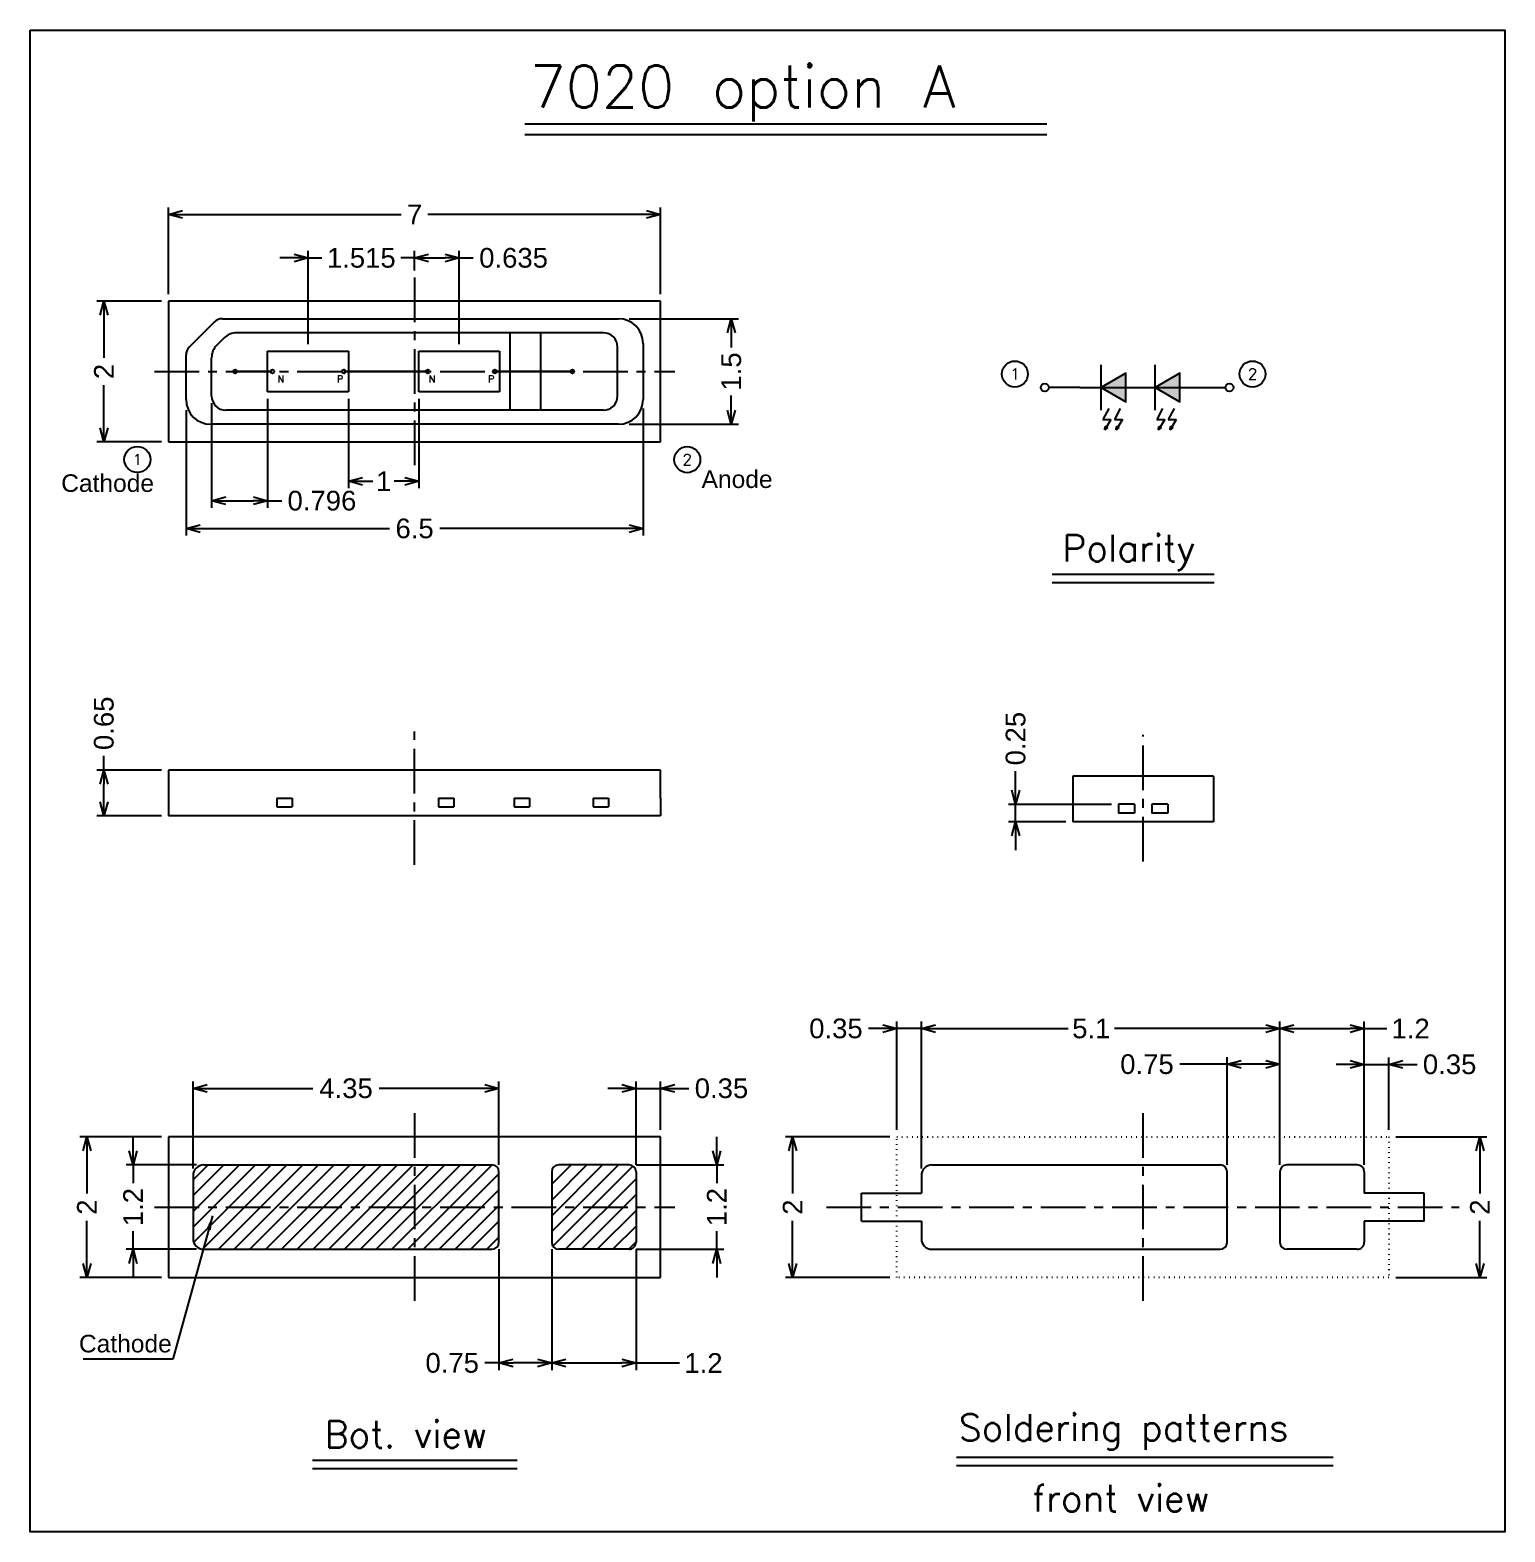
# Model space of a CAD drawing. Header units: millimetres. Extents: x -992 to 1678, y 98 to 1000.
# Drawn here: x -940.9 to -731.1, y 98.3 to 311.9 of the extents above; entities that cross this region are included whole.
import ezdxf
from ezdxf.enums import TextEntityAlignment as Align

# ---------------------------------------------------------------- set-up
doc = ezdxf.new("R2010")
doc.units = ezdxf.units.MM
doc.header["$PDMODE"] = 3
doc.header["$PDSIZE"] = -1
doc.linetypes.add('CENTER', pattern=[10.16, 6.35, -1.27, 1.27, -1.27])
doc.linetypes.add('DOT2', pattern=[0.125, 0, -0.125])
doc.layers.get('DEFPOINTS').update_dxf_attribs({"color": 10})
doc.layers.add('CEN', color=8, linetype='CENTER')
doc.layers.add('DIM', color=7, linetype='Continuous')
doc.styles.add('SIMPLEX', font='simplex')
doc.styles.get("Standard").update_dxf_attribs({"font": 'txt.shx', "bigfont": 'chineset.shx'})
doc.styles.add('STYLE3', font='arial.ttf')
doc.dimstyles.new('ISO-25', dxfattribs={"dimtxt": 2.5, "dimasz": 2.5, "dimexe": 1.25, "dimexo": 0.625, "dimtad": 1, "dimtxsty": 'Standard', "dimcen": 2.5, "dimadec": 0, "dimazin": 0, "dimtfac": 1, "dimtmove": 0, "dimatfit": 3, "dimfxl": 0, "dimarcsym": 0})

# ---------------------------------------------------------------- blocks, each defined once
blk = doc.blocks.new('_OPEN30')
at = {"color": 0, "linetype": 'ByBlock'}
for p, q in [((-1, 0.27), (0, 0)), ((0, 0), (-1, -0.27)), ((0, 0), (-1, 0))]:
    blk.add_line(p, q, dxfattribs=at)
blk = doc.blocks.new('*D64')
at = {"layer": 'DEFPOINTS', "color": 0}
for p in [(-851.2, 285.71), (-921.2, 273.37), (-851.2, 273.37)]:
    blk.add_point(p, dxfattribs=at)
at = {"layer": 'DIM', "color": 0, "lineweight": -2}
for p, q in [((-921.2, 274.37), (-921.2, 286.71)), ((-851.2, 274.37), (-851.2, 286.71)), ((-919.2, 285.71), (-888.11, 285.71)), ((-853.2, 285.71), (-884.3, 285.71))]:
    blk.add_line(p, q, dxfattribs=at)
at = {"layer": 'DIM', "color": 0, "lineweight": -2, "xscale": 2, "yscale": 2, "zscale": 2, "rotation": 180}
blk.add_blockref('_OPEN30', (-921.2, 285.71), dxfattribs=at)
at = {"layer": 'DIM', "color": 0, "lineweight": -2, "xscale": 2, "yscale": 2, "zscale": 2}
blk.add_blockref('_OPEN30', (-851.2, 285.71), dxfattribs=at)
at = {"layer": 'DIM', "color": 0, "insert": (-886.2, 285.71), "char_height": 2.8, "attachment_point": 5, "style": 'STYLE3'}
blk.add_mtext('7', dxfattribs=at)
blk = doc.blocks.new('*D65')
at = {"layer": 'DEFPOINTS', "color": 0}
for p in [(-856.7, 270.87), (-856.7, 255.87), (-841.15, 255.87)]:
    blk.add_point(p, dxfattribs=at)
at = {"layer": 'DIM', "color": 0, "lineweight": -2}
for p, q in [((-855.7, 270.87), (-840.15, 270.87)), ((-841.15, 268.87), (-841.15, 266.8)), ((-841.15, 257.87), (-841.15, 259.94)), ((-855.7, 255.87), (-840.15, 255.87))]:
    blk.add_line(p, q, dxfattribs=at)
at = {"layer": 'DIM', "color": 0, "lineweight": -2, "xscale": 2, "yscale": 2, "zscale": 2}
for p, rotation in [((-841.15, 270.87), 90), ((-841.15, 255.87), 270)]:
    blk.add_blockref('_OPEN30', p, dxfattribs=dict(at, rotation=rotation))
at = {"layer": 'DIM', "color": 0, "insert": (-841.15, 263.37), "char_height": 2.8, "attachment_point": 5, "rotation": 90, "style": 'STYLE3'}
blk.add_mtext('1.5', dxfattribs=at)
blk = doc.blocks.new('*D66')
at = {"layer": 'DEFPOINTS', "color": 0}
for p in [(-921.2, 273.37), (-930.39, 253.37), (-921.2, 253.37)]:
    blk.add_point(p, dxfattribs=at)
at = {"layer": 'DIM', "color": 0, "lineweight": -2}
for p, q in [((-922.2, 273.37), (-931.39, 273.37)), ((-930.39, 271.37), (-930.39, 265.3)), ((-930.39, 255.37), (-930.39, 261.44)), ((-922.2, 253.37), (-931.39, 253.37))]:
    blk.add_line(p, q, dxfattribs=at)
at = {"layer": 'DIM', "color": 0, "lineweight": -2, "xscale": 2, "yscale": 2, "zscale": 2}
for p, rotation in [((-930.39, 273.37), 90), ((-930.39, 253.37), 270)]:
    blk.add_blockref('_OPEN30', p, dxfattribs=dict(at, rotation=rotation))
at = {"layer": 'DIM', "color": 0, "insert": (-930.39, 263.37), "char_height": 2.8, "attachment_point": 5, "rotation": 90, "style": 'STYLE3'}
blk.add_mtext('2', dxfattribs=at)
blk = doc.blocks.new('*D67')
at = {"layer": 'DEFPOINTS', "color": 0}
for p in [(-918.7, 258.87), (-853.7, 259.12), (-853.7, 241.03)]:
    blk.add_point(p, dxfattribs=at)
at = {"layer": 'DIM', "color": 0, "lineweight": -2}
for p, q in [((-918.7, 257.87), (-918.7, 240.03)), ((-853.7, 258.12), (-853.7, 240.03)), ((-916.7, 241.03), (-889.77, 241.03)), ((-855.7, 241.03), (-882.63, 241.03))]:
    blk.add_line(p, q, dxfattribs=at)
at = {"layer": 'DIM', "color": 0, "lineweight": -2, "xscale": 2, "yscale": 2, "zscale": 2, "rotation": 180}
blk.add_blockref('_OPEN30', (-918.7, 241.03), dxfattribs=at)
at = {"layer": 'DIM', "color": 0, "lineweight": -2, "xscale": 2, "yscale": 2, "zscale": 2}
blk.add_blockref('_OPEN30', (-853.7, 241.03), dxfattribs=at)
at = {"layer": 'DIM', "color": 0, "insert": (-886.2, 241.03), "char_height": 2.8, "attachment_point": 5, "style": 'STYLE3'}
blk.add_mtext('6.5', dxfattribs=at)
blk = doc.blocks.new('*D68')
at = {"layer": 'DEFPOINTS', "color": 0}
for p in [(-930.39, 206.68), (-921.2, 206.68), (-921.2, 200.18)]:
    blk.add_point(p, dxfattribs=at)
at = {"layer": 'DIM', "color": 0, "lineweight": -2}
for p, q in [((-930.39, 206.68), (-930.39, 208.68)), ((-922.2, 206.68), (-931.39, 206.68)), ((-930.39, 202.18), (-930.39, 204.68)), ((-922.2, 200.18), (-931.39, 200.18))]:
    blk.add_line(p, q, dxfattribs=at)
at = {"layer": 'DIM', "color": 0, "lineweight": -2, "xscale": 2, "yscale": 2, "zscale": 2}
for p, rotation in [((-930.39, 206.68), 90), ((-930.39, 200.18), 270)]:
    blk.add_blockref('_OPEN30', p, dxfattribs=dict(at, rotation=rotation))
at = {"layer": 'DIM', "color": 0, "insert": (-930.39, 213.33), "char_height": 2.8, "attachment_point": 5, "rotation": 90, "style": 'STYLE3'}
blk.add_mtext('0.65', dxfattribs=at)
blk = doc.blocks.new('*D69')
at = {"layer": 'DEFPOINTS', "color": 0}
for p in [(-921.2, 154.51), (-932.81, 134.51), (-921.2, 134.51)]:
    blk.add_point(p, dxfattribs=at)
at = {"layer": 'DIM', "color": 0, "lineweight": -2}
for p, q in [((-922.2, 154.51), (-933.81, 154.51)), ((-932.81, 152.51), (-932.81, 146.44)), ((-932.81, 136.51), (-932.81, 142.58)), ((-922.2, 134.51), (-933.81, 134.51))]:
    blk.add_line(p, q, dxfattribs=at)
at = {"layer": 'DIM', "color": 0, "lineweight": -2, "xscale": 2, "yscale": 2, "zscale": 2}
for p, rotation in [((-932.81, 154.51), 90), ((-932.81, 134.51), 270)]:
    blk.add_blockref('_OPEN30', p, dxfattribs=dict(at, rotation=rotation))
at = {"layer": 'DIM', "color": 0, "insert": (-932.81, 144.51), "char_height": 2.8, "attachment_point": 5, "rotation": 90, "style": 'STYLE3'}
blk.add_mtext('2', dxfattribs=at)
blk = doc.blocks.new('*D70')
at = {"layer": 'DEFPOINTS', "color": 0}
for p in [(-866.7, 139.51), (-854.7, 139.51), (-854.7, 122.34)]:
    blk.add_point(p, dxfattribs=at)
at = {"layer": 'DIM', "color": 0, "lineweight": -2}
for p, q in [((-866.7, 138.51), (-866.7, 121.34)), ((-854.7, 138.51), (-854.7, 121.34)), ((-864.7, 122.34), (-856.7, 122.34)), ((-854.7, 122.34), (-848.51, 122.34))]:
    blk.add_line(p, q, dxfattribs=at)
at = {"layer": 'DIM', "color": 0, "lineweight": -2, "xscale": 2, "yscale": 2, "zscale": 2, "rotation": 180}
blk.add_blockref('_OPEN30', (-866.7, 122.34), dxfattribs=at)
at = {"layer": 'DIM', "color": 0, "lineweight": -2, "xscale": 2, "yscale": 2, "zscale": 2}
blk.add_blockref('_OPEN30', (-854.7, 122.34), dxfattribs=at)
at = {"layer": 'DIM', "color": 0, "insert": (-845.11, 122.34), "char_height": 2.8, "attachment_point": 5, "style": 'STYLE3'}
blk.add_mtext('1.2', dxfattribs=at)
blk = doc.blocks.new('*D71')
at = {"layer": 'DEFPOINTS', "color": 0}
for p in [(-874.2, 139.51), (-866.7, 139.51), (-874.2, 122.34)]:
    blk.add_point(p, dxfattribs=at)
at = {"layer": 'DIM', "color": 0, "lineweight": -2}
for p, q in [((-874.2, 138.51), (-874.2, 121.34)), ((-866.7, 138.51), (-866.7, 121.34)), ((-874.2, 122.34), (-876.2, 122.34)), ((-868.7, 122.34), (-872.2, 122.34))]:
    blk.add_line(p, q, dxfattribs=at)
at = {"layer": 'DIM', "color": 0, "lineweight": -2, "xscale": 2, "yscale": 2, "zscale": 2, "rotation": 180}
blk.add_blockref('_OPEN30', (-874.2, 122.34), dxfattribs=at)
at = {"layer": 'DIM', "color": 0, "lineweight": -2, "xscale": 2, "yscale": 2, "zscale": 2}
blk.add_blockref('_OPEN30', (-866.7, 122.34), dxfattribs=at)
at = {"layer": 'DIM', "color": 0, "insert": (-880.85, 122.34), "char_height": 2.8, "attachment_point": 5, "style": 'STYLE3'}
blk.add_mtext('0.75', dxfattribs=at)
blk = doc.blocks.new('*D72')
at = {"layer": 'DEFPOINTS', "color": 0}
for p in [(-817.62, 154.51), (-832.43, 134.51), (-817.62, 134.51)]:
    blk.add_point(p, dxfattribs=at)
at = {"layer": 'DIM', "color": 0, "lineweight": -2}
for p, q in [((-818.62, 154.51), (-833.43, 154.51)), ((-832.43, 152.51), (-832.43, 146.44)), ((-832.43, 136.51), (-832.43, 142.58)), ((-818.62, 134.51), (-833.43, 134.51))]:
    blk.add_line(p, q, dxfattribs=at)
at = {"layer": 'DIM', "color": 0, "lineweight": -2, "xscale": 2, "yscale": 2, "zscale": 2}
for p, rotation in [((-832.43, 154.51), 90), ((-832.43, 134.51), 270)]:
    blk.add_blockref('_OPEN30', p, dxfattribs=dict(at, rotation=rotation))
at = {"layer": 'DIM', "color": 0, "insert": (-832.43, 144.51), "char_height": 2.8, "attachment_point": 5, "rotation": 90, "style": 'STYLE3'}
blk.add_mtext('2', dxfattribs=at)
blk = doc.blocks.new('*D73')
at = {"layer": 'DEFPOINTS', "color": 0}
for p in [(-814.12, 169.91), (-814.12, 149.01), (-763.12, 149.51)]:
    blk.add_point(p, dxfattribs=at)
at = {"layer": 'DIM', "color": 0, "lineweight": -2}
for p, q in [((-814.12, 150.01), (-814.12, 170.91)), ((-763.12, 150.51), (-763.12, 170.91)), ((-812.12, 169.91), (-793.23, 169.91)), ((-765.12, 169.91), (-786.67, 169.91))]:
    blk.add_line(p, q, dxfattribs=at)
at = {"layer": 'DIM', "color": 0, "lineweight": -2, "xscale": 2, "yscale": 2, "zscale": 2, "rotation": 180}
blk.add_blockref('_OPEN30', (-814.12, 169.91), dxfattribs=at)
at = {"layer": 'DIM', "color": 0, "lineweight": -2, "xscale": 2, "yscale": 2, "zscale": 2}
blk.add_blockref('_OPEN30', (-763.12, 169.91), dxfattribs=at)
at = {"layer": 'DIM', "color": 0, "insert": (-789.95, 169.91), "char_height": 2.8, "attachment_point": 5, "style": 'STYLE3'}
blk.add_mtext('5.1', dxfattribs=at)
blk = doc.blocks.new('*D74')
at = {"layer": 'DEFPOINTS', "color": 0}
for p in [(-817.62, 169.91), (-817.62, 154.51), (-814.12, 149.01)]:
    blk.add_point(p, dxfattribs=at)
at = {"layer": 'DIM', "color": 0, "lineweight": -2}
for p, q in [((-817.62, 155.51), (-817.62, 170.91)), ((-814.12, 150.01), (-814.12, 170.91)), ((-819.62, 169.91), (-821.62, 169.91)), ((-814.12, 169.91), (-817.62, 169.91)), ((-812.12, 169.91), (-810.12, 169.91))]:
    blk.add_line(p, q, dxfattribs=at)
at = {"layer": 'DIM', "color": 0, "lineweight": -2, "xscale": 2, "yscale": 2, "zscale": 2}
blk.add_blockref('_OPEN30', (-817.62, 169.91), dxfattribs=at)
at = {"layer": 'DIM', "color": 0, "lineweight": -2, "xscale": 2, "yscale": 2, "zscale": 2, "rotation": 180}
blk.add_blockref('_OPEN30', (-814.12, 169.91), dxfattribs=at)
at = {"layer": 'DIM', "color": 0, "insert": (-826.27, 169.91), "char_height": 2.8, "attachment_point": 5, "style": 'STYLE3'}
blk.add_mtext('0.35', dxfattribs=at)
blk = doc.blocks.new('*D75')
at = {"layer": 'DEFPOINTS', "color": 0}
for p in [(-747.62, 164.81), (-747.62, 154.51), (-751.12, 149.51)]:
    blk.add_point(p, dxfattribs=at)
at = {"layer": 'DIM', "color": 0, "lineweight": -2}
for p, q in [((-753.12, 164.81), (-755.12, 164.81)), ((-751.12, 150.51), (-751.12, 165.81)), ((-751.12, 164.81), (-747.62, 164.81)), ((-747.62, 155.51), (-747.62, 165.81)), ((-745.62, 164.81), (-743.62, 164.81))]:
    blk.add_line(p, q, dxfattribs=at)
at = {"layer": 'DIM', "color": 0, "lineweight": -2, "xscale": 2, "yscale": 2, "zscale": 2}
blk.add_blockref('_OPEN30', (-751.12, 164.81), dxfattribs=at)
at = {"layer": 'DIM', "color": 0, "lineweight": -2, "xscale": 2, "yscale": 2, "zscale": 2, "rotation": 180}
blk.add_blockref('_OPEN30', (-747.62, 164.81), dxfattribs=at)
at = {"layer": 'DIM', "color": 0, "insert": (-738.98, 164.81), "char_height": 2.8, "attachment_point": 5, "style": 'STYLE3'}
blk.add_mtext('0.35', dxfattribs=at)
blk = doc.blocks.new('*D76')
at = {"layer": 'DEFPOINTS', "color": 0}
for p in [(-747.62, 154.51), (-734.68, 154.51), (-747.62, 134.51)]:
    blk.add_point(p, dxfattribs=at)
at = {"layer": 'DIM', "color": 0, "lineweight": -2}
for p, q in [((-746.62, 154.51), (-733.68, 154.51)), ((-734.68, 152.51), (-734.68, 146.44)), ((-734.68, 136.51), (-734.68, 142.58)), ((-746.62, 134.51), (-733.68, 134.51))]:
    blk.add_line(p, q, dxfattribs=at)
at = {"layer": 'DIM', "color": 0, "lineweight": -2, "xscale": 2, "yscale": 2, "zscale": 2}
for p, rotation in [((-734.68, 154.51), 90), ((-734.68, 134.51), 270)]:
    blk.add_blockref('_OPEN30', p, dxfattribs=dict(at, rotation=rotation))
at = {"layer": 'DIM', "color": 0, "insert": (-734.68, 144.51), "char_height": 2.8, "attachment_point": 5, "rotation": 90, "style": 'STYLE3'}
blk.add_mtext('2', dxfattribs=at)
blk = doc.blocks.new('*D77')
at = {"layer": 'DEFPOINTS', "color": 0}
for p in [(-770.62, 164.83), (-770.62, 149.51), (-763.12, 149.51)]:
    blk.add_point(p, dxfattribs=at)
at = {"layer": 'DIM', "color": 0, "lineweight": -2}
for p, q in [((-770.62, 164.83), (-777.38, 164.83)), ((-770.62, 150.51), (-770.62, 165.83)), ((-765.12, 164.83), (-768.62, 164.83)), ((-763.12, 150.51), (-763.12, 165.83))]:
    blk.add_line(p, q, dxfattribs=at)
at = {"layer": 'DIM', "color": 0, "lineweight": -2, "xscale": 2, "yscale": 2, "zscale": 2, "rotation": 180}
blk.add_blockref('_OPEN30', (-770.62, 164.83), dxfattribs=at)
at = {"layer": 'DIM', "color": 0, "lineweight": -2, "xscale": 2, "yscale": 2, "zscale": 2}
blk.add_blockref('_OPEN30', (-763.12, 164.83), dxfattribs=at)
at = {"layer": 'DIM', "color": 0, "insert": (-782.03, 164.83), "char_height": 2.8, "attachment_point": 5, "style": 'STYLE3'}
blk.add_mtext('0.75', dxfattribs=at)
blk = doc.blocks.new('*D78')
at = {"layer": 'DEFPOINTS', "color": 0}
for p in [(-763.12, 169.91), (-763.12, 149.51), (-751.12, 149.51)]:
    blk.add_point(p, dxfattribs=at)
at = {"layer": 'DIM', "color": 0, "lineweight": -2}
for p, q in [((-763.12, 150.51), (-763.12, 170.91)), ((-751.12, 150.51), (-751.12, 170.91)), ((-761.12, 169.91), (-753.12, 169.91)), ((-751.12, 169.91), (-747.93, 169.91))]:
    blk.add_line(p, q, dxfattribs=at)
at = {"layer": 'DIM', "color": 0, "lineweight": -2, "xscale": 2, "yscale": 2, "zscale": 2, "rotation": 180}
blk.add_blockref('_OPEN30', (-763.12, 169.91), dxfattribs=at)
at = {"layer": 'DIM', "color": 0, "lineweight": -2, "xscale": 2, "yscale": 2, "zscale": 2}
blk.add_blockref('_OPEN30', (-751.12, 169.91), dxfattribs=at)
at = {"layer": 'DIM', "color": 0, "insert": (-744.53, 169.91), "char_height": 2.8, "attachment_point": 5, "style": 'STYLE3'}
blk.add_mtext('1.2', dxfattribs=at)
blk = doc.blocks.new('*D82')
at = {"layer": 'DEFPOINTS', "color": 0}
for p in [(-851.2, 161.4), (-851.2, 154.51), (-854.7, 149.51)]:
    blk.add_point(p, dxfattribs=at)
at = {"layer": 'DIM', "color": 0, "lineweight": -2}
for p, q in [((-854.7, 150.51), (-854.7, 162.4)), ((-851.2, 155.51), (-851.2, 162.4)), ((-856.7, 161.4), (-858.7, 161.4)), ((-854.7, 161.4), (-851.2, 161.4)), ((-849.2, 161.4), (-847.2, 161.4))]:
    blk.add_line(p, q, dxfattribs=at)
at = {"layer": 'DIM', "color": 0, "lineweight": -2, "xscale": 2, "yscale": 2, "zscale": 2}
blk.add_blockref('_OPEN30', (-854.7, 161.4), dxfattribs=at)
at = {"layer": 'DIM', "color": 0, "lineweight": -2, "xscale": 2, "yscale": 2, "zscale": 2, "rotation": 180}
blk.add_blockref('_OPEN30', (-851.2, 161.4), dxfattribs=at)
at = {"layer": 'DIM', "color": 0, "insert": (-842.55, 161.4), "char_height": 2.8, "attachment_point": 5, "style": 'STYLE3'}
blk.add_mtext('0.35', dxfattribs=at)
blk = doc.blocks.new('*D83')
at = {"layer": 'DEFPOINTS', "color": 0}
for p in [(-917.7, 161.4), (-917.7, 149.01), (-874.2, 149.51)]:
    blk.add_point(p, dxfattribs=at)
at = {"layer": 'DIM', "color": 0, "lineweight": -2}
for p, q in [((-917.7, 150.01), (-917.7, 162.4)), ((-874.2, 150.51), (-874.2, 162.4)), ((-915.7, 161.4), (-900.66, 161.4)), ((-876.2, 161.4), (-891.25, 161.4))]:
    blk.add_line(p, q, dxfattribs=at)
at = {"layer": 'DIM', "color": 0, "lineweight": -2, "xscale": 2, "yscale": 2, "zscale": 2, "rotation": 180}
blk.add_blockref('_OPEN30', (-917.7, 161.4), dxfattribs=at)
at = {"layer": 'DIM', "color": 0, "lineweight": -2, "xscale": 2, "yscale": 2, "zscale": 2}
blk.add_blockref('_OPEN30', (-874.2, 161.4), dxfattribs=at)
at = {"layer": 'DIM', "color": 0, "insert": (-895.95, 161.4), "char_height": 2.8, "attachment_point": 5, "style": 'STYLE3'}
blk.add_mtext('4.35', dxfattribs=at)
blk = doc.blocks.new('*D84')
at = {"layer": 'DEFPOINTS', "color": 0}
for p in [(-916.2, 150.51), (-926.24, 138.51), (-916.2, 138.51)]:
    blk.add_point(p, dxfattribs=at)
at = {"layer": 'DIM', "color": 0, "lineweight": -2}
for p, q in [((-926.24, 152.51), (-926.24, 154.51)), ((-917.2, 150.51), (-927.24, 150.51)), ((-926.24, 150.51), (-926.24, 147.91)), ((-926.24, 138.51), (-926.24, 141.11)), ((-917.2, 138.51), (-927.24, 138.51)), ((-926.24, 136.51), (-926.24, 134.51))]:
    blk.add_line(p, q, dxfattribs=at)
at = {"layer": 'DIM', "color": 0, "lineweight": -2, "xscale": 2, "yscale": 2, "zscale": 2}
for p, rotation in [((-926.24, 150.51), 270), ((-926.24, 138.51), 90)]:
    blk.add_blockref('_OPEN30', p, dxfattribs=dict(at, rotation=rotation))
at = {"layer": 'DIM', "color": 0, "insert": (-926.24, 144.51), "char_height": 2.8, "attachment_point": 5, "rotation": 90, "style": 'STYLE3'}
blk.add_mtext('1.2', dxfattribs=at)
blk = doc.blocks.new('*D85')
at = {"layer": 'DEFPOINTS', "color": 0}
for p in [(-855.7, 150.51), (-855.7, 138.51), (-843.22, 138.51)]:
    blk.add_point(p, dxfattribs=at)
at = {"layer": 'DIM', "color": 0, "lineweight": -2}
for p, q in [((-843.22, 152.51), (-843.22, 154.51)), ((-854.7, 150.51), (-842.22, 150.51)), ((-843.22, 150.51), (-843.22, 147.91)), ((-843.22, 138.51), (-843.22, 141.11)), ((-854.7, 138.51), (-842.22, 138.51)), ((-843.22, 136.51), (-843.22, 134.51))]:
    blk.add_line(p, q, dxfattribs=at)
at = {"layer": 'DIM', "color": 0, "lineweight": -2, "xscale": 2, "yscale": 2, "zscale": 2}
for p, rotation in [((-843.22, 150.51), 270), ((-843.22, 138.51), 90)]:
    blk.add_blockref('_OPEN30', p, dxfattribs=dict(at, rotation=rotation))
at = {"layer": 'DIM', "color": 0, "insert": (-843.22, 144.51), "char_height": 2.8, "attachment_point": 5, "rotation": 90, "style": 'STYLE3'}
blk.add_mtext('1.2', dxfattribs=at)
blk = doc.blocks.new('*D79')
at = {"layer": 'DEFPOINTS', "color": 0}
for p in [(-895.6, 260.47), (-885.6, 260.47), (-885.6, 247.76)]:
    blk.add_point(p, dxfattribs=at)
at = {"layer": 'DIM', "color": 0, "lineweight": -2}
for p, q in [((-895.6, 259.47), (-895.6, 246.76)), ((-885.6, 259.47), (-885.6, 246.76)), ((-893.6, 247.76), (-892.12, 247.76)), ((-887.6, 247.76), (-889.09, 247.76))]:
    blk.add_line(p, q, dxfattribs=at)
at = {"layer": 'DIM', "color": 0, "lineweight": -2, "xscale": 2, "yscale": 2, "zscale": 2, "rotation": 180}
blk.add_blockref('_OPEN30', (-895.6, 247.76), dxfattribs=at)
at = {"layer": 'DIM', "color": 0, "lineweight": -2, "xscale": 2, "yscale": 2, "zscale": 2}
blk.add_blockref('_OPEN30', (-885.6, 247.76), dxfattribs=at)
at = {"layer": 'DIM', "color": 0, "insert": (-890.6, 247.76), "char_height": 2.8, "attachment_point": 5, "style": 'STYLE3'}
blk.add_mtext('1', dxfattribs=at)
blk = doc.blocks.new('*D80')
at = {"layer": 'DEFPOINTS', "color": 0}
for p in [(-879.85, 279.52), (-886.2, 276.72), (-879.85, 266.27)]:
    blk.add_point(p, dxfattribs=at)
at = {"layer": 'DIM', "color": 0, "lineweight": -2}
for p, q in [((-886.2, 277.72), (-886.2, 280.52)), ((-879.85, 267.27), (-879.85, 280.52)), ((-884.2, 279.52), (-881.85, 279.52)), ((-879.85, 279.52), (-877.85, 279.52))]:
    blk.add_line(p, q, dxfattribs=at)
at = {"layer": 'DIM', "color": 0, "lineweight": -2, "xscale": 2, "yscale": 2, "zscale": 2, "rotation": 180}
blk.add_blockref('_OPEN30', (-886.2, 279.52), dxfattribs=at)
at = {"layer": 'DIM', "color": 0, "lineweight": -2, "xscale": 2, "yscale": 2, "zscale": 2}
blk.add_blockref('_OPEN30', (-879.85, 279.52), dxfattribs=at)
at = {"layer": 'DIM', "color": 0, "insert": (-872.12, 279.52), "char_height": 2.8, "attachment_point": 5, "style": 'STYLE3'}
blk.add_mtext('0.635', dxfattribs=at)
blk = doc.blocks.new('*D81')
at = {"layer": 'DEFPOINTS', "color": 0}
for p in [(-901.35, 279.52), (-886.2, 276.72), (-901.35, 266.27)]:
    blk.add_point(p, dxfattribs=at)
at = {"layer": 'DIM', "color": 0, "lineweight": -2}
for p, q in [((-901.35, 267.27), (-901.35, 280.52)), ((-886.2, 277.72), (-886.2, 280.52)), ((-903.35, 279.52), (-905.35, 279.52)), ((-901.35, 279.52), (-899.38, 279.52)), ((-886.2, 279.52), (-888.17, 279.52)), ((-884.2, 279.52), (-882.2, 279.52))]:
    blk.add_line(p, q, dxfattribs=at)
at = {"layer": 'DIM', "color": 0, "lineweight": -2, "xscale": 2, "yscale": 2, "zscale": 2}
blk.add_blockref('_OPEN30', (-901.35, 279.52), dxfattribs=at)
at = {"layer": 'DIM', "color": 0, "lineweight": -2, "xscale": 2, "yscale": 2, "zscale": 2, "rotation": 180}
blk.add_blockref('_OPEN30', (-886.2, 279.52), dxfattribs=at)
at = {"layer": 'DIM', "color": 0, "insert": (-893.78, 279.52), "char_height": 2.8, "attachment_point": 5, "style": 'STYLE3'}
blk.add_mtext('1.515', dxfattribs=at)
blk = doc.blocks.new('*D63')
at = {"layer": 'DEFPOINTS', "color": 0}
for p in [(-786.07, 201.8), (-800.71, 199.3), (-792.57, 199.3)]:
    blk.add_point(p, dxfattribs=at)
at = {"layer": 'DIM', "color": 0, "lineweight": -2}
for p, q in [((-800.71, 203.8), (-800.71, 206.51)), ((-787.07, 201.8), (-801.71, 201.8)), ((-800.71, 199.3), (-800.71, 201.8)), ((-793.57, 199.3), (-801.71, 199.3)), ((-800.71, 197.3), (-800.71, 195.3))]:
    blk.add_line(p, q, dxfattribs=at)
at = {"layer": 'DIM', "color": 0, "lineweight": -2, "xscale": 2, "yscale": 2, "zscale": 2}
for p, rotation in [((-800.71, 201.8), 270), ((-800.71, 199.3), 90)]:
    blk.add_blockref('_OPEN30', p, dxfattribs=dict(at, rotation=rotation))
at = {"layer": 'DIM', "color": 0, "insert": (-800.71, 211.15), "char_height": 2.8, "attachment_point": 5, "rotation": 90, "style": 'STYLE3'}
blk.add_mtext('0.25', dxfattribs=at)
blk = doc.blocks.new('*D97')
at = {"layer": 'DEFPOINTS', "color": 0}
for p in [(-915.07, 259.87), (-907.1, 260.47), (-907.1, 244.98)]:
    blk.add_point(p, dxfattribs=at)
at = {"layer": 'DIM', "color": 0, "lineweight": -2}
for p, q in [((-915.07, 258.87), (-915.07, 243.98)), ((-907.1, 259.47), (-907.1, 243.98)), ((-913.07, 244.98), (-909.1, 244.98)), ((-907.1, 244.98), (-905.1, 244.98))]:
    blk.add_line(p, q, dxfattribs=at)
at = {"layer": 'DIM', "color": 0, "lineweight": -2, "xscale": 2, "yscale": 2, "zscale": 2, "rotation": 180}
blk.add_blockref('_OPEN30', (-915.07, 244.98), dxfattribs=at)
at = {"layer": 'DIM', "color": 0, "lineweight": -2, "xscale": 2, "yscale": 2, "zscale": 2}
blk.add_blockref('_OPEN30', (-907.1, 244.98), dxfattribs=at)
at = {"layer": 'DIM', "color": 0, "insert": (-899.38, 244.98), "char_height": 2.8, "attachment_point": 5, "style": 'STYLE3'}
blk.add_mtext('0.796', dxfattribs=at)

msp = doc.modelspace()

# ---------------------------------------------------------------- hatches: boundary and pattern name
for points in [[(-785.02294152, 263.11574205), (-788.53131476, 261.09018182), (-785.02294152, 259.06462158)], [(-777.36196523, 263.11574205), (-780.87033847, 261.09018182), (-777.36196523, 259.06462158)]]:
    msp.add_hatch(color=7).paths.add_polyline_path(points)
h = msp.add_hatch(color=7)
h.paths.add_polyline_path([(-787.61613627, 255.37256422), (-787.9955122, 255.56379296), (-788.04245156, 255.09079072)], flags=17)
edge = h.paths.add_edge_path()
edge.add_line((-787.15914587, 256.54457639), (-788.04245156, 255.09079072))
h = msp.add_hatch(color=7)
h.paths.add_polyline_path([(-785.98413188, 255.37256422), (-786.36350781, 255.56379296), (-786.41044716, 255.09079072)], flags=17)
edge = h.paths.add_edge_path()
edge.add_line((-785.52714148, 256.54457639), (-786.41044716, 255.09079072))
h = msp.add_hatch(color=7)
h.paths.add_polyline_path([(-779.95515998, 255.37256422), (-780.33453591, 255.56379296), (-780.38147527, 255.09079072)], flags=17)
edge = h.paths.add_edge_path()
edge.add_line((-779.49816958, 256.54457639), (-780.38147527, 255.09079072))
h = msp.add_hatch(color=7)
h.paths.add_polyline_path([(-778.32315559, 255.37256422), (-778.70253152, 255.56379296), (-778.74947087, 255.09079072)], flags=17)
edge = h.paths.add_edge_path()
edge.add_line((-777.86616519, 256.54457639), (-778.74947087, 255.09079072))
at = {"linetype": 'ByBlock'}
h = msp.add_hatch(dxfattribs=at)
h.set_pattern_fill('ANSI31', color=256, scale=0.5, style=0)
h.set_pattern_definition([(45, (-29.8541, 221.2832), (-1.122532, 1.122532), [])])
h.paths.add_polyline_path([(-916.20182791, 150.5121174, 0.4142135624), (-917.70182791, 149.0121174), (-917.70182791, 144.5121174), (-886.20182791, 144.5121174), (-886.20182791, 150.5121174)])
h.paths.add_polyline_path([(-917.70182791, 144.5121174), (-917.70182791, 140.0121174, 0.4142135624), (-916.20182791, 138.5121174), (-886.20182791, 138.5121174), (-886.20182791, 144.5121174)])
h.paths.add_polyline_path([(-886.20182791, 150.5121174), (-886.20182791, 144.5121174), (-874.20182791, 144.5121174), (-874.20182791, 149.5121174, 0.4142135624), (-875.20182791, 150.5121174)])
h.paths.add_polyline_path([(-886.20182791, 144.5121174), (-886.20182791, 138.5121174), (-875.20182791, 138.5121174, 0.4142135624), (-874.20182791, 139.5121174), (-874.20182791, 144.5121174)])
h.paths.add_polyline_path([(-865.70182791, 150.5121174, 0.4142135624), (-866.70182791, 149.5121174), (-866.70182791, 144.5121174), (-854.70182791, 144.5121174), (-854.70182791, 149.5121174, 0.4142135624), (-855.70182791, 150.5121174)])
h.paths.add_polyline_path([(-855.70182791, 138.5121174, 0.4142135624), (-854.70182791, 139.5121174), (-854.70182791, 144.5121174), (-866.70182791, 144.5121174), (-866.70182791, 139.5121174, 0.4142135624), (-865.70182791, 138.5121174)])

# ---------------------------------------------------------------- linework, layer by layer
at = {"color": 7}
for p, q in [((-921.20182791, 273.36952901), (-921.20182791, 253.36952901)), ((-851.20182791, 273.36952901), (-921.20182791, 273.36952901)), ((-851.20182791, 253.36952901), (-851.20182791, 273.36952901)), ((-914.64116774, 270.43018918), (-918.26248808, 266.80886884)), ((-913.58050757, 270.86952901), (-857.20182791, 270.86952901)), ((-913.29769732, 268.13729596), (-914.33323123, 267.10176206)), ((-859.33819155, 268.86952901), (-911.52993037, 268.86952901)), ((-872.60182791, 257.86952901), (-872.60182791, 268.86952901)), ((-868.30182791, 268.86952901), (-868.30182791, 257.86952901)), ((-853.70182791, 267.36952901), (-853.70182791, 259.36952901)), ((-918.70182791, 259.36952901), (-918.70182791, 265.74820866)), ((-915.06546427, 259.86952901), (-915.06546427, 265.3339951)), ((-907.10182791, 260.46952901), (-907.10182791, 266.26952901)), ((-907.10182791, 266.26952901), (-895.60182791, 266.26952901)), ((-895.60182791, 266.26952901), (-895.60182791, 260.46952901)), ((-885.60182791, 260.46952901), (-885.60182791, 266.26952901)), ((-885.60182791, 266.26952901), (-874.10182791, 266.26952901)), ((-874.10182791, 266.26952901), (-874.10182791, 260.46952901)), ((-857.33819155, 259.86952901), (-857.33819155, 266.86952901)), ((-788.53131476, 257.87120051), (-788.53131476, 264.30909238)), ((-780.87033847, 257.87120051), (-780.87033847, 264.30909238)), ((-791.58847925, 261.09013907), (-796.00568911, 261.09013907)), ((-791.58847925, 261.09013907), (-780.87033847, 261.09015027)), ((-782.19242309, 261.09016708), (-775.13528241, 261.09017445)), ((-775.13528241, 261.09017445), (-770.8675908, 261.09017445)), ((-895.60182791, 260.46952901), (-907.10182791, 260.46952901)), ((-874.10182791, 260.46952901), (-885.60182791, 260.46952901)), ((-859.33819155, 257.86952901), (-913.06546427, 257.86952901)), ((-787.47090132, 258.1022045), (-788.30224846, 256.54457639)), ((-788.30224846, 256.54457639), (-787.15914587, 256.54457639)), ((-787.15914587, 256.54457639), (-788.04245156, 255.09079072)), ((-785.83889693, 258.1022045), (-786.67024407, 256.54457639)), ((-786.67024407, 256.54457639), (-785.52714148, 256.54457639)), ((-785.52714148, 256.54457639), (-786.41044716, 255.09079072)), ((-779.80992503, 258.1022045), (-780.64127217, 256.54457639)), ((-780.64127217, 256.54457639), (-779.49816958, 256.54457639)), ((-779.49816958, 256.54457639), (-780.38147527, 255.09079072)), ((-778.17792064, 258.1022045), (-779.00926778, 256.54457639)), ((-779.00926778, 256.54457639), (-777.86616519, 256.54457639)), ((-777.86616519, 256.54457639), (-778.74947087, 255.09079072)), ((-857.20182791, 255.86952901), (-915.20182791, 255.86952901)), ((-788.04245156, 255.09079072), (-787.9955122, 255.56379296)), ((-788.04245156, 255.09079072), (-787.61613627, 255.37256422)), ((-787.61613627, 255.37256422), (-787.9955122, 255.56379296)), ((-786.41044716, 255.09079072), (-786.36350781, 255.56379296)), ((-786.41044716, 255.09079072), (-785.98413188, 255.37256422)), ((-785.98413188, 255.37256422), (-786.36350781, 255.56379296)), ((-780.38147527, 255.09079072), (-780.33453591, 255.56379296)), ((-780.38147527, 255.09079072), (-779.95515998, 255.37256422)), ((-779.95515998, 255.37256422), (-780.33453591, 255.56379296)), ((-778.74947087, 255.09079072), (-778.70253152, 255.56379296)), ((-778.74947087, 255.09079072), (-778.32315559, 255.37256422)), ((-778.32315559, 255.37256422), (-778.70253152, 255.56379296)), ((-921.20182791, 253.36952901), (-851.20182791, 253.36952901)), ((-851.20182899, 206.67911763), (-921.20182899, 206.67911763)), ((-921.20182899, 206.67911763), (-921.20182899, 202.67911763)), ((-851.20182899, 202.67911763), (-851.20182899, 206.67911763)), ((-792.56760718, 205.80411763), (-792.56760718, 199.30411763)), ((-772.56760718, 205.80411763), (-792.56760718, 205.80411763)), ((-772.56760718, 205.80411763), (-772.56760718, 199.30411763)), ((-921.20182899, 202.67911763), (-921.20182899, 200.17911763)), ((-905.80182899, 202.67911763), (-903.60182899, 202.67911763)), ((-905.80182899, 202.67911763), (-905.80182899, 201.42911763)), ((-905.80182899, 201.42911763), (-903.60182899, 201.42911763)), ((-903.60182899, 202.67911763), (-903.60182899, 201.42911763)), ((-882.80182899, 202.67911763), (-880.60182899, 202.67911763)), ((-882.80182899, 202.67911763), (-882.80182899, 201.42911763)), ((-882.80182899, 201.42911763), (-880.60182899, 201.42911763)), ((-880.60182899, 202.67911763), (-880.60182899, 201.42911763)), ((-872.03516232, 202.67911763), (-869.86849566, 202.67911763)), ((-872.03516232, 202.67911763), (-872.03516232, 201.42911763)), ((-872.03516232, 201.42911763), (-869.86849566, 201.42911763)), ((-869.86849566, 202.67911763), (-869.86849566, 201.42911763)), ((-860.80182899, 202.67911763), (-858.60182899, 202.67911763)), ((-860.80182899, 202.67911763), (-860.80182899, 201.42911763)), ((-860.80182899, 201.42911763), (-858.60182899, 201.42911763)), ((-858.60182899, 202.67911763), (-858.60182899, 201.42911763)), ((-851.20182899, 202.67911763), (-851.20182899, 200.17911763)), ((-783.81760718, 201.80411763), (-786.06760718, 201.80411763)), ((-786.06760718, 201.80411763), (-786.06760718, 200.55411763)), ((-783.81760718, 201.80411763), (-783.81760718, 200.55411763)), ((-779.06760718, 201.80411763), (-781.31760718, 201.80411763)), ((-781.31760718, 201.80411763), (-781.31760718, 200.55411763)), ((-779.06760718, 201.80411763), (-779.06760718, 200.55411763)), ((-851.20182899, 200.17911763), (-921.20182899, 200.17911763)), ((-772.56760718, 199.30411763), (-792.56760718, 199.30411763)), ((-783.81760718, 200.55411763), (-786.06760718, 200.55411763)), ((-779.06760718, 200.55411763), (-781.31760718, 200.55411763)), ((-851.20182791, 154.5121174), (-921.20182791, 154.5121174)), ((-921.20182791, 154.5121174), (-921.20182791, 134.5121174)), ((-851.20182791, 134.5121174), (-851.20182791, 154.5121174)), ((-916.20182791, 150.5121174), (-875.20182791, 150.5121174)), ((-855.70182791, 150.5121174), (-865.70182791, 150.5121174)), ((-812.6237063, 150.5121174), (-771.6237063, 150.5121174)), ((-752.1237063, 150.5121174), (-762.1237063, 150.5121174)), ((-917.70182791, 149.0121174), (-917.70182791, 140.0121174)), ((-874.20182791, 139.5121174), (-874.20182791, 149.5121174)), ((-866.70182791, 149.5121174), (-866.70182791, 139.5121174)), ((-854.70182791, 149.5121174), (-854.70182791, 139.5121174)), ((-814.1237063, 149.0121174), (-814.1237063, 146.5121174)), ((-770.6237063, 139.5121174), (-770.6237063, 149.5121174)), ((-763.1237063, 149.5121174), (-763.1237063, 139.5121174)), ((-751.1237063, 149.5121174), (-751.1237063, 146.5121174)), ((-822.6237063, 146.5121174), (-814.1237063, 146.5121174)), ((-822.6237063, 142.5121174), (-822.6237063, 146.5121174)), ((-742.6237063, 146.5121174), (-751.1237063, 146.5121174)), ((-742.6237063, 142.5121174), (-742.6237063, 146.5121174)), ((-822.6237063, 142.5121174), (-814.1237063, 142.5121174)), ((-814.1237063, 142.5121174), (-814.1237063, 140.0121174)), ((-751.1237063, 142.5121174), (-751.1237063, 139.5121174)), ((-742.6237063, 142.5121174), (-751.1237063, 142.5121174)), ((-916.20182791, 138.5121174), (-875.20182791, 138.5121174)), ((-855.70182791, 138.5121174), (-865.70182791, 138.5121174)), ((-812.6237063, 138.5121174), (-771.6237063, 138.5121174)), ((-752.1237063, 138.5121174), (-762.1237063, 138.5121174)), ((-921.20182791, 134.5121174), (-851.20182791, 134.5121174))]:
    msp.add_line(p, q, dxfattribs=at)
at = {"color": 7, "linetype": 'Continuous'}
for p, q in [((-795.51608584, 234.55171248), (-772.49620502, 234.55171248)), ((-795.51608584, 233.36860146), (-772.49620502, 233.36860146)), ((-900.74254723, 108.50810974), (-871.62175285, 108.50810974)), ((-900.74254723, 107.32499871), (-871.62175285, 107.32499871)), ((-809.129551, 108.94294865), (-755.53967057, 108.94294865)), ((-809.129551, 107.75983762), (-755.53967057, 107.75983762))]:
    msp.add_line(p, q, dxfattribs=at)
at = {"color": 7, "linetype": 'DOT2', "ltscale": 5}
for p, q in [((-817.6237063, 134.5121174), (-817.6237063, 154.5121174)), ((-817.6237063, 154.5121174), (-747.6237063, 154.5121174)), ((-747.6237063, 154.5121174), (-747.6237063, 134.5121174)), ((-747.6237063, 134.5121174), (-817.6237063, 134.5121174))]:
    msp.add_line(p, q, dxfattribs=at)
at = {"color": 7}
for points in [[(-940.8963822, 311.93656017), (-731.11206565, 311.93656017), (-731.11206565, 98.30632156), (-940.8963822, 98.30632156)], [(-788.53131476, 261.09018182), (-785.02294152, 259.06462158), (-785.02294152, 263.11574205)], [(-780.87033847, 261.09018182), (-777.36196523, 259.06462158), (-777.36196523, 263.11574205)]]:
    msp.add_lwpolyline(points, close=True, dxfattribs=at)
at = {"color": 7, "const_width": 0.3}
for points in [[(-906.41754995, 263.36952901), (-911.72470592, 263.36952901)], [(-896.28610587, 263.36952901), (-884.33526881, 263.36952901)], [(-874.78610587, 263.36952901), (-863.7480638, 263.36952901)]]:
    msp.add_lwpolyline(points, dxfattribs=at)
at = {"color": 7}
for centre, radius in [((-911.72470592, 263.36952901), 0.26309462), ((-906.41754995, 263.36952901), 0.26309462), ((-896.28610587, 263.36952901), 0.26309462), ((-884.33526881, 263.36952901), 0.26309462), ((-874.78610587, 263.36952901), 0.26309462), ((-863.7480638, 263.36952901), 0.26309462), ((-800.81523757, 263.00706301), 1.85196352), ((-767.0160452, 263.00706301), 1.85196352), ((-925.63499032, 250.84907034), 1.85196352), ((-847.41935497, 250.82805546), 1.85196352)]:
    msp.add_circle(centre, radius, dxfattribs=at)
at = {"color": 7, "linetype": 'Continuous'}
for centre in [(-796.57115048, 261.09013907), (-770.30212943, 261.09017445)]:
    msp.add_circle(centre, 0.56546137, dxfattribs=at)
at = {"color": 7}
for centre, radius, start, end in [((-913.58050757, 269.36952901), 1.5, 90, 135), ((-857.20182791, 267.36952901), 3.5, 0, 90), ((-912.56546427, 265.3339951), 2.5, 134.9999999999, 180), ((-911.52993037, 266.36952901), 2.5, 90, 135), ((-859.33819155, 266.86952901), 2, 0, 90), ((-917.20182791, 265.74820866), 1.5, 135, 180), ((-915.20182791, 259.36952901), 3.5, 180, 270), ((-913.06546427, 259.86952901), 2, 180, 270), ((-859.33819155, 259.86952901), 2, 270, 0), ((-857.20182791, 259.36952901), 3.5, 270, 0), ((-916.20182791, 149.0121174), 1.5, 90, 180), ((-875.20182791, 149.5121174), 1, 0, 90), ((-865.70182791, 149.5121174), 1, 90, 180), ((-855.70182791, 149.5121174), 1, 0, 90), ((-812.6237063, 149.0121174), 1.5, 90, 180), ((-771.6237063, 149.5121174), 1, 0, 90), ((-762.1237063, 149.5121174), 1, 90, 180), ((-752.1237063, 149.5121174), 1, 0, 90), ((-916.20182791, 140.0121174), 1.5, 180, 270), ((-875.20182791, 139.5121174), 1, 270, 0), ((-865.70182791, 139.5121174), 1, 180, 269.9999999999), ((-855.70182791, 139.5121174), 1, 269.9999999999, 0), ((-812.6237063, 140.0121174), 1.5, 180, 270), ((-771.6237063, 139.5121174), 1, 270, 0), ((-762.1237063, 139.5121174), 1, 180, 269.9999999999), ((-752.1237063, 139.5121174), 1, 269.9999999999, 0)]:
    msp.add_arc(centre, radius, start, end, dxfattribs=at)
at = {"layer": 'CEN', "color": 7}
for p, q in [((-886.20182791, 276.71952901), (-886.20182791, 250.01952901)), ((-923.20182791, 263.36952901), (-849.20182791, 263.36952901)), ((-886.20182791, 193.17911763), (-886.20182791, 212.17911787)), ((-782.56760718, 193.67911763), (-782.56760718, 211.67911787)), ((-886.20182791, 157.8621174), (-886.20182791, 131.1621174)), ((-782.6237063, 157.8621174), (-782.6237063, 131.1621174)), ((-923.20182791, 144.5121174), (-849.20182791, 144.5121174)), ((-827.6237063, 144.5121174), (-737.62370631, 144.5121174))]:
    msp.add_line(p, q, dxfattribs=at)
at = {"layer": 'DIM', "linetype": 'ByBlock'}
for p, q in [((-870.51765865, 298.6047209), (-796.25942678, 298.6047209)), ((-870.51765865, 297.07768571), (-796.25942678, 297.07768571))]:
    msp.add_line(p, q, dxfattribs=at)

# ---------------------------------------------------------------- texts
at = {"color": 7, "linetype": 'ByBlock'}
msp.add_text('7020 option A', height=6, dxfattribs=at).set_placement((-869.8218281, 300.91152729))
at = {"color": 7}
for s, p in [('N', (-905.69572102, 261.78118252)), ('P', (-897.25694595, 261.78118252)), ('N', (-884.19572102, 261.78118252)), ('P', (-875.75694595, 261.78118252))]:
    msp.add_text(s, height=1, dxfattribs=at).set_placement(p)
at = {"color": 7, "style": 'SIMPLEX'}
for s, p in [('1', (-800.81523757, 263.00706301)), ('2', (-767.0160452, 263.00706301)), ('1', (-925.63499032, 250.84907034)), ('2', (-847.41935497, 250.82805546))]:
    msp.add_text(s, height=1.5552, dxfattribs=at).set_placement(p, align=Align.MIDDLE)
at = {"color": 7, "linetype": 'Continuous', "style": 'SIMPLEX'}
for s, p in [('Polarity', (-794.08690494, 236.33784689)), ('Bot. view', (-899.01175172, 110.29424415)), ('Soldering patterns ', (-808.79917775, 111.26064433)), ('front view ', (-798.34847205, 101.19446493))]:
    msp.add_text(s, height=3.8, dxfattribs=at).set_placement(p)
at = {"layer": 'DIM', "color": 7, "style": 'STYLE3'}
for s, p in [('Cathode', (-936.4617893, 246.24171277)), ('Anode', (-845.38054325, 246.79983052)), ('Cathode', (-933.94130251, 123.84932477))]:
    msp.add_text(s, height=2.5, dxfattribs=at).set_placement(p)

# ---------------------------------------------------------------- dimensions: what is measured, and where the dimension line sits
at = {"layer": 'DIM', "color": 7}
for base, p1, p2, picture, middle in [((-851.20182505, 285.70697039), (-921.20182791, 273.36952901), (-851.20182505, 273.36952901), '*D64', (-886.20182791, 285.70697039)), ((-853.70182791, 241.02861361), (-918.70182791, 258.86952901), (-853.70182791, 259.11952901), '*D67', (-886.20182791, 241.02861361)), ((-907.10182791, 244.98415807), (-915.06546427, 259.86952901), (-907.10182791, 260.46952901), '*D97', (-899.37849912, 244.98415807)), ((-817.6237063, 169.91310979), (-814.1237063, 149.0121174), (-817.6237063, 154.5121174), '*D74', (-826.27077315, 169.91310979)), ((-814.1237063, 169.91310979), (-763.1237063, 149.5121174), (-814.1237063, 149.0121174), '*D73', (-789.94758731, 169.91310979)), ((-763.1237063, 169.91310979), (-751.1237063, 149.5121174), (-763.1237063, 149.5121174), '*D78', (-744.52834477, 169.91310979)), ((-770.6237063, 164.83441693), (-763.1237063, 149.5121174), (-770.6237063, 149.5121174), '*D77', (-782.03065668, 164.83441693)), ((-747.6237063, 164.81104833), (-751.1237063, 149.5121174), (-747.6237063, 154.5121174), '*D75', (-738.97663945, 164.81104833)), ((-874.20182791, 122.33786599), (-866.70182791, 139.5121174), (-874.20182791, 139.5121174), '*D71', (-880.84889476, 122.33786599)), ((-854.70182791, 122.33786599), (-866.70182791, 139.5121174), (-854.70182791, 139.5121174), '*D70', (-845.10646638, 122.33786599))]:
    dim = msp.add_linear_dim(base=base, p1=p1, p2=p2, dimstyle='ISO-25', override={"dimtxt": 2.8, "dimasz": 2, "dimexe": 1, "dimexo": 1, "dimgap": 1, "dimtad": 0, "dimdec": 3, "dimlfac": 0.1, "dimdsep": 46, "dimtxsty": 'STYLE3', "dimblk1": 'OPEN30', "dimblk2": 'OPEN30', "dimsah": 1}, dxfattribs=at)
    dim.commit()
    dim.dimension.update_dxf_attribs({"geometry": picture, "text_midpoint": middle, "dimtype": 160})
for base, p1, p2, picture, middle in [((-901.35182791, 279.51683256), (-886.20182791, 276.71952901), (-901.35182791, 266.26952901), '*D81', (-893.77682791, 279.51683256)), ((-879.85182791, 279.51683256), (-886.20182791, 276.71952901), (-879.85182791, 266.26952901), '*D80', (-872.11703937, 279.51683256)), ((-885.60182791, 247.75956819), (-895.60182791, 260.46952901), (-885.60182791, 260.46952901), '*D79', (-890.60182791, 247.75956819)), ((-917.70182791, 161.39575549), (-874.20182791, 149.5121174), (-917.70182791, 149.0121174), '*D83', (-895.95182791, 161.39575549)), ((-851.20182791, 161.39575549), (-854.70182791, 149.5121174), (-851.20182791, 154.5121174), '*D82', (-842.55476106, 161.39575549))]:
    dim = msp.add_linear_dim(base=base, p1=p1, p2=p2, dimstyle='ISO-25', override={"dimtxt": 2.8, "dimasz": 2, "dimexe": 1, "dimexo": 1, "dimgap": 1, "dimtad": 0, "dimdec": 3, "dimlfac": 0.1, "dimdsep": 46, "dimtxsty": 'STYLE3', "dimblk1": 'OPEN30', "dimblk2": 'OPEN30', "dimsah": 1}, dxfattribs=at)
    dim.commit()
    dim.dimension.update_dxf_attribs({"geometry": picture, "text_midpoint": middle})
for base, p1, p2, picture, middle in [((-930.39284817, 253.36952901), (-921.20182721, 273.36952901), (-921.20182791, 253.36952901), '*D66', (-930.39284817, 263.36952901)), ((-841.15276038, 255.86952901), (-856.70182791, 270.86952901), (-856.70182791, 255.86952901), '*D65', (-841.15276038, 263.36952895)), ((-930.39284817, 206.67911763), (-921.20182899, 200.17911763), (-921.20182899, 206.67911763), '*D68', (-930.39284817, 213.32618448)), ((-800.70911255, 199.30411763), (-786.06760718, 201.80411763), (-792.56760718, 199.30411763), '*D63', (-800.70911255, 211.1534014)), ((-932.81410226, 134.5121174), (-921.20182791, 154.5121174), (-921.20182791, 134.5121174), '*D69', (-932.81410226, 144.5121174)), ((-832.42928563, 134.5121174), (-817.6237063, 154.5121174), (-817.6237063, 134.5121174), '*D72', (-832.42928563, 144.5121174)), ((-734.67520369, 154.5121174), (-747.6237063, 134.5121174), (-747.6237063, 154.5121174), '*D76', (-734.67520369, 144.5121174))]:
    dim = msp.add_linear_dim(base=base, p1=p1, p2=p2, angle=90, dimstyle='ISO-25', override={"dimtxt": 2.8, "dimasz": 2, "dimexe": 1, "dimexo": 1, "dimgap": 1, "dimtad": 0, "dimdec": 3, "dimlfac": 0.1, "dimdsep": 46, "dimtxsty": 'STYLE3', "dimblk1": 'OPEN30', "dimblk2": 'OPEN30', "dimsah": 1}, dxfattribs=at)
    dim.commit()
    dim.dimension.update_dxf_attribs({"geometry": picture, "text_midpoint": middle, "dimtype": 160})
for base, p1, p2, picture, middle in [((-926.24225046, 138.5121174), (-916.20182791, 150.5121174), (-916.20182791, 138.5121174), '*D84', (-926.24225046, 144.5121174)), ((-843.21818392, 138.5121174), (-855.70182791, 150.5121174), (-855.70182791, 138.5121174), '*D85', (-843.21818392, 144.5121174))]:
    dim = msp.add_linear_dim(base=base, p1=p1, p2=p2, angle=90, dimstyle='ISO-25', override={"dimtxt": 2.8, "dimasz": 2, "dimexe": 1, "dimexo": 1, "dimgap": 1, "dimtad": 0, "dimdec": 3, "dimlfac": 0.1, "dimdsep": 46, "dimtxsty": 'STYLE3', "dimblk1": 'OPEN30', "dimblk2": 'OPEN30', "dimsah": 1}, dxfattribs=at)
    dim.commit()
    dim.dimension.update_dxf_attribs({"geometry": picture, "text_midpoint": middle})

# ---------------------------------------------------------------- leaders
msp.add_leader([(-914.95182791, 143.2621174), (-920.57982003, 122.88005887), (-933.32363339, 122.88005887)], dimstyle='ISO-25', override={"dimtxt": 2.8, "dimasz": 2, "dimexe": 1, "dimexo": 1, "dimgap": 1, "dimtad": 0, "dimdec": 8, "dimlfac": 0.08, "dimdsep": 46, "dimtxsty": 'STYLE3'}, dxfattribs=at)

doc.saveas('drawing.dxf')
